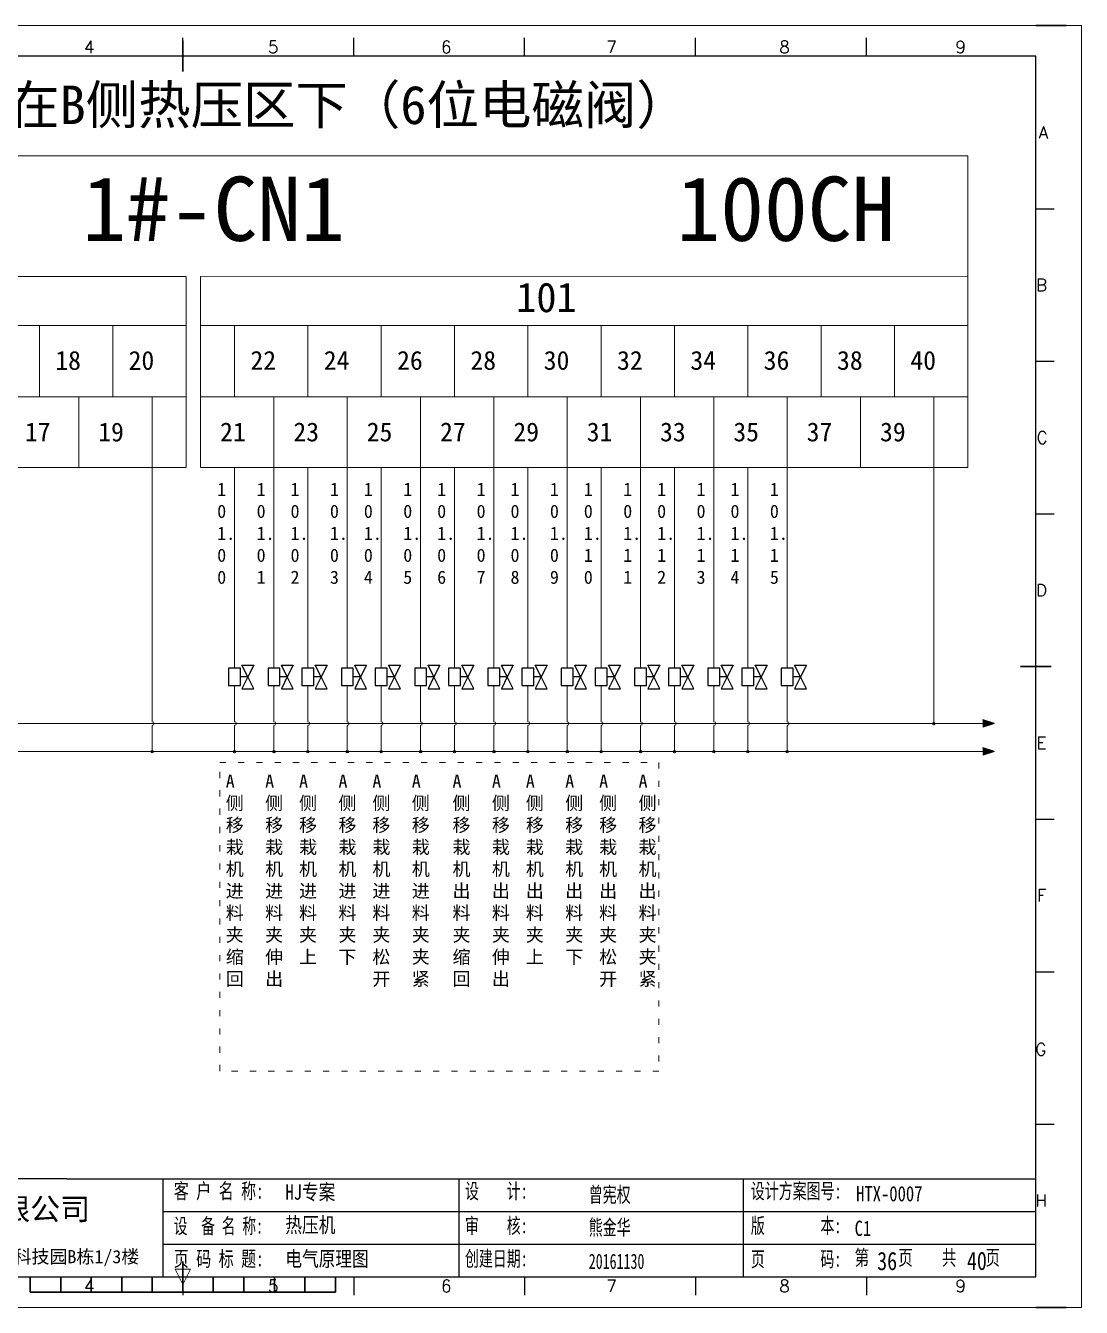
# Model space of a CAD drawing. Extents: x 35123 to 43919, y -4314 to -326.
# Drawn here: x 35721.2 to 35894.2, y -4313.9 to -4103.9 of the extents above; entities that cross this region are included whole.
import ezdxf
from ezdxf.enums import TextEntityAlignment as Align

# ---------------------------------------------------------------- set-up
doc = ezdxf.new("R2010")
doc.units = 0
doc.header["$MEASUREMENT"] = 0
doc.linetypes.add('2', pattern=[15, 1, -2, 1, -2, 1, -2, 1, -2, 1, -2])
for name, color, linetype in [('AE_BOR', 1, 'Continuous'), ('SYMS', 7, 'Continuous'), ('细实线层', 7, 'Continuous')]:
    doc.layers.add(name, color=color, linetype=linetype)
doc.styles.add('Standard0.67', font='', dxfattribs={"width": 0.67})
doc.styles.add('Standard_0.8', font='SimSun.ttf', dxfattribs={"width": 0.8})
doc.styles.add('WD', font='romans.shx', dxfattribs={"bigfont": 'gbcbig.shx'})
doc.styles.add('宋', font='SimSun.ttf', dxfattribs={"width": 0.7})
doc.styles.get('Standard0.67').set_extended_font_data('FangSong_GB2312')

# ---------------------------------------------------------------- blocks, each defined once
blk = doc.blocks.new('gb_a2_a')
for p, q in [((584, 410), (25, 410)), ((584, 10), (584, 410)), ((25, 10), (584, 10))]:
    blk.add_line(p, q)
at = {"layer": 'AE_BOR', "color": 1, "lineweight": 15}
for p, q in [((4.93, 420), (598.93, 420)), ((598.93, 420), (598.93, 0)), ((304.5, 7.5), (302, 12.5)), ((302, 12.5), (307, 12.5)), ((307, 12.5), (304.5, 7.5)), ((598.93, 0), (4.93, 0))]:
    blk.add_line(p, q, dxfattribs=at)
at = {"layer": 'AE_BOR', "lineweight": 30}
for p, q in [((594, 420), (584, 420)), ((594, 0), (584, 0))]:
    blk.add_line(p, q, dxfattribs=at)
at = {"layer": 'AE_BOR'}
for p, q in [((304.5, 410), (304.5, 416)), ((360.5, 410), (360.5, 416)), ((416.5, 410), (416.5, 416)), ((472.5, 410), (472.5, 416)), ((528.5, 410), (528.5, 416)), ((584, 360), (590, 360)), ((584, 310), (590, 310)), ((584, 260), (590, 260)), ((584, 160), (590, 160)), ((584, 110), (590, 110)), ((584, 60), (590, 60)), ((304.5, 10), (304.5, 4)), ((360.5, 10), (360.5, 4)), ((416.5, 10), (416.5, 4)), ((472.5, 10), (472.5, 4)), ((528.5, 10), (528.5, 4))]:
    blk.add_line(p, q, dxfattribs=at)
at = {"layer": 'AE_BOR', "color": 2, "lineweight": 30}
for p, q in [((304.5, 405), (304.5, 415)), ((579, 210), (589, 210)), ((304.5, 10), (304.5, 15)), ((304.5, 15), (304.5, 5)), ((254.5, 5), (254.5, 10)), ((264.5, 5), (264.5, 10)), ((274.5, 5), (274.5, 10)), ((284.5, 5), (284.5, 10)), ((294.5, 5), (294.5, 10)), ((304.5, 10), (304.5, 5)), ((314.5, 5), (314.5, 10)), ((324.5, 5), (324.5, 10)), ((334.5, 5), (334.5, 10)), ((344.5, 5), (344.5, 10)), ((354.5, 5), (354.5, 10)), ((254.5, 5), (354.5, 5))]:
    blk.add_line(p, q, dxfattribs=at)
at = {"layer": 'AE_BOR', "style": 'WD'}
for s, p in [('4', (273.82, 411)), ('5', (334.12, 411)), ('6', (390.81, 411)), ('7', (445.01, 411)), ('8', (501.67, 411)), ('9', (559.4, 411)), ('4', (273.82, 5)), ('5', (334.12, 5)), ('6', (390.81, 5)), ('7', (445.01, 5)), ('8', (501.67, 5)), ('9', (559.4, 5))]:
    blk.add_text(s, height=4, dxfattribs=at).set_placement(p, align=Align.CENTER)
for s, p in [('A', (588.05, 385)), ('B', (587.67, 335)), ('C', (587.86, 285)), ('D', (587.67, 235)), ('E', (587.48, 185)), ('F', (587.48, 135)), ('F', (587.48, 135)), ('G', (587.48, 84.56)), ('H', (587.67, 35))]:
    blk.add_text(s, height=4, dxfattribs=at).set_placement(p, align=Align.MIDDLE_RIGHT)
blk = doc.blocks.new('WDDOT')
blk.add_hatch(color=256).paths.add_polyline_path([(0.5, 0, 1), (-0.5, 0, 1)])
blk.add_circle((0, 0), 0.5)

msp = doc.modelspace()

# ---------------------------------------------------------------- hatches: boundary and pattern name
h = msp.add_hatch(color=256)
edge = h.paths.add_edge_path()
edge.add_arc((35870.034, -4218.226), 0.177, 0, 360)
for points in [[(35879.901, -4218.226), (35878.038, -4218.823), (35878.038, -4217.629)], [(35879.901, -4222.809), (35878.038, -4223.406), (35878.038, -4222.213)]]:
    msp.add_hatch(color=256).paths.add_polyline_path(points)
h = msp.add_hatch(color=256)
edge = h.paths.add_edge_path()
edge.add_arc((35741.964, -4222.818), 0.177, 0, 360)
h = msp.add_hatch(color=256)
edge = h.paths.add_edge_path()
edge.add_arc((35755.458, -4222.811), 0.177, 0, 360)
h = msp.add_hatch(color=256)
edge = h.paths.add_edge_path()
edge.add_arc((35761.915, -4222.811), 0.177, 0, 360)
h = msp.add_hatch(color=256)
edge = h.paths.add_edge_path()
edge.add_arc((35767.471, -4222.811), 0.177, 0, 360)
h = msp.add_hatch(color=256)
edge = h.paths.add_edge_path()
edge.add_arc((35773.928, -4222.811), 0.177, 0, 360)
h = msp.add_hatch(color=256)
edge = h.paths.add_edge_path()
edge.add_arc((35779.485, -4222.811), 0.177, 0, 360)
h = msp.add_hatch(color=256)
edge = h.paths.add_edge_path()
edge.add_arc((35785.941, -4222.811), 0.177, 0, 360)
h = msp.add_hatch(color=256)
edge = h.paths.add_edge_path()
edge.add_arc((35791.498, -4222.811), 0.177, 0, 360)
h = msp.add_hatch(color=256)
edge = h.paths.add_edge_path()
edge.add_arc((35797.954, -4222.811), 0.177, 0, 360)
h = msp.add_hatch(color=256)
edge = h.paths.add_edge_path()
edge.add_arc((35803.511, -4222.811), 0.177, 0, 360)
h = msp.add_hatch(color=256)
edge = h.paths.add_edge_path()
edge.add_arc((35809.968, -4222.811), 0.177, 0, 360)
h = msp.add_hatch(color=256)
edge = h.paths.add_edge_path()
edge.add_arc((35815.524, -4222.811), 0.177, 0, 360)
h = msp.add_hatch(color=256)
edge = h.paths.add_edge_path()
edge.add_arc((35821.981, -4222.811), 0.177, 0, 360)
h = msp.add_hatch(color=256)
edge = h.paths.add_edge_path()
edge.add_arc((35827.537, -4222.811), 0.177, 0, 360)
h = msp.add_hatch(color=256)
edge = h.paths.add_edge_path()
edge.add_arc((35833.994, -4222.811), 0.177, 0, 360)
h = msp.add_hatch(color=256)
edge = h.paths.add_edge_path()
edge.add_arc((35839.551, -4222.811), 0.177, 0, 360)
h = msp.add_hatch(color=256)
edge = h.paths.add_edge_path()
edge.add_arc((35846.007, -4222.811), 0.177, 0, 360)

# ---------------------------------------------------------------- linework, layer by layer
at = {"lineweight": 0}
for p, q in [((35875.58, -4125.222), (35621.807, -4125.204)), ((35875.593, -4176.263), (35875.58, -4125.222)), ((35747.506, -4153.005), (35621.805, -4153.005)), ((35723.48, -4164.686), (35723.48, -4153.005)), ((35735.493, -4164.686), (35735.493, -4153.005)), ((35747.506, -4164.686), (35747.506, -4153.005)), ((35749.916, -4152.987), (35875.587, -4152.985)), ((35755.458, -4164.679), (35755.458, -4152.999)), ((35767.471, -4164.679), (35767.471, -4152.999)), ((35779.485, -4164.679), (35779.485, -4152.999)), ((35791.498, -4164.679), (35791.498, -4152.999)), ((35803.511, -4164.679), (35803.511, -4152.999)), ((35815.524, -4164.679), (35815.524, -4152.999)), ((35827.537, -4164.679), (35827.537, -4152.999)), ((35839.551, -4164.679), (35839.551, -4152.999)), ((35851.564, -4164.679), (35851.564, -4152.999)), ((35863.577, -4164.679), (35863.577, -4152.999)), ((35621.818, -4164.686), (35747.506, -4164.686)), ((35729.937, -4176.245), (35729.937, -4164.686)), ((35741.95, -4176.245), (35741.95, -4164.686)), ((35749.902, -4164.679), (35875.59, -4164.679)), ((35749.902, -4164.679), (35755.458, -4164.679)), ((35761.915, -4176.238), (35761.915, -4164.679)), ((35773.928, -4176.238), (35773.928, -4164.679)), ((35785.941, -4176.238), (35785.941, -4164.679)), ((35797.954, -4176.238), (35797.954, -4164.679)), ((35809.968, -4176.238), (35809.968, -4164.679)), ((35821.981, -4176.238), (35821.981, -4164.679)), ((35833.994, -4176.238), (35833.994, -4164.679)), ((35846.007, -4176.238), (35846.007, -4164.679)), ((35858.02, -4176.238), (35858.02, -4164.679)), ((35870.034, -4176.238), (35870.034, -4164.679)), ((35621.818, -4176.245), (35747.506, -4176.245)), ((35741.964, -4176.245), (35741.964, -4217.924)), ((35749.916, -4176.245), (35875.593, -4176.263)), ((35755.458, -4176.238), (35755.458, -4209.153)), ((35755.458, -4176.238), (35755.458, -4209.153)), ((35761.915, -4176.238), (35761.915, -4209.153)), ((35761.915, -4176.238), (35761.915, -4209.153)), ((35767.471, -4176.238), (35767.471, -4209.153)), ((35767.471, -4176.238), (35767.471, -4209.153)), ((35773.928, -4176.238), (35773.928, -4209.153)), ((35773.928, -4176.238), (35773.928, -4209.153)), ((35779.485, -4176.238), (35779.485, -4209.153)), ((35779.485, -4176.238), (35779.485, -4209.153)), ((35785.941, -4176.238), (35785.941, -4209.153)), ((35785.941, -4176.238), (35785.941, -4209.153)), ((35791.498, -4176.238), (35791.498, -4209.153)), ((35791.498, -4176.238), (35791.498, -4209.153)), ((35797.954, -4176.238), (35797.954, -4209.153)), ((35797.954, -4176.238), (35797.954, -4209.153)), ((35803.511, -4176.238), (35803.511, -4209.153)), ((35803.511, -4176.238), (35803.511, -4209.153)), ((35809.968, -4176.238), (35809.968, -4209.153)), ((35809.968, -4176.238), (35809.968, -4209.153)), ((35815.524, -4176.238), (35815.524, -4209.153)), ((35815.524, -4176.238), (35815.524, -4209.153)), ((35821.981, -4176.238), (35821.981, -4209.153)), ((35821.981, -4176.238), (35821.981, -4209.153)), ((35827.537, -4176.238), (35827.537, -4209.153)), ((35827.537, -4176.238), (35827.537, -4209.153)), ((35833.994, -4176.238), (35833.994, -4209.153)), ((35833.994, -4176.238), (35833.994, -4209.153)), ((35839.551, -4176.238), (35839.551, -4209.153)), ((35839.551, -4176.238), (35839.551, -4209.153)), ((35846.007, -4176.238), (35846.007, -4209.153)), ((35846.007, -4176.238), (35846.007, -4209.153)), ((35870.034, -4176.245), (35870.034, -4218.226)), ((35755.458, -4211.997), (35755.458, -4217.917)), ((35761.915, -4211.997), (35761.915, -4217.917)), ((35767.471, -4211.997), (35767.471, -4217.917)), ((35773.928, -4211.997), (35773.928, -4217.917)), ((35779.485, -4211.997), (35779.485, -4217.917)), ((35785.941, -4211.997), (35785.941, -4217.917)), ((35791.498, -4211.997), (35791.498, -4217.917)), ((35797.954, -4211.997), (35797.954, -4217.917)), ((35803.511, -4211.997), (35803.511, -4217.917)), ((35809.968, -4211.997), (35809.968, -4217.917)), ((35815.524, -4211.997), (35815.524, -4217.917)), ((35821.981, -4211.997), (35821.981, -4217.917)), ((35827.537, -4211.997), (35827.537, -4217.917)), ((35833.994, -4211.997), (35833.994, -4217.917)), ((35839.551, -4211.997), (35839.551, -4217.917)), ((35846.007, -4211.997), (35846.007, -4217.917)), ((35623.557, -4218.226), (35879.901, -4218.226)), ((35741.964, -4218.529), (35741.964, -4222.809)), ((35755.458, -4218.522), (35755.458, -4222.803)), ((35761.915, -4218.522), (35761.915, -4222.803)), ((35767.471, -4218.522), (35767.471, -4222.803)), ((35773.928, -4218.522), (35773.928, -4222.803)), ((35779.485, -4218.522), (35779.485, -4222.803)), ((35785.941, -4218.522), (35785.941, -4222.803)), ((35791.498, -4218.522), (35791.498, -4222.803)), ((35797.954, -4218.522), (35797.954, -4222.803)), ((35803.511, -4218.522), (35803.511, -4222.803)), ((35809.968, -4218.522), (35809.968, -4222.803)), ((35815.524, -4218.522), (35815.524, -4222.803)), ((35821.981, -4218.522), (35821.981, -4222.803)), ((35827.537, -4218.522), (35827.537, -4222.803)), ((35833.994, -4218.522), (35833.994, -4222.803)), ((35839.551, -4218.522), (35839.551, -4222.803)), ((35846.007, -4218.522), (35846.007, -4222.803)), ((35623.557, -4222.809), (35879.901, -4222.809))]:
    msp.add_line(p, q, dxfattribs=at)
for p, q in [((35754.486, -4209.153), (35754.486, -4211.997)), ((35756.43, -4209.153), (35754.486, -4209.153)), ((35756.43, -4211.997), (35756.43, -4209.153)), ((35757.645, -4210.575), (35756.673, -4208.631)), ((35756.673, -4208.631), (35758.617, -4208.631)), ((35758.617, -4208.631), (35757.645, -4210.575)), ((35760.943, -4209.153), (35760.943, -4211.997)), ((35762.887, -4209.153), (35760.943, -4209.153)), ((35762.887, -4211.997), (35762.887, -4209.153)), ((35764.102, -4210.575), (35763.13, -4208.631)), ((35763.13, -4208.631), (35765.074, -4208.631)), ((35765.074, -4208.631), (35764.102, -4210.575)), ((35766.499, -4209.153), (35766.499, -4211.997)), ((35768.443, -4209.153), (35766.499, -4209.153)), ((35768.443, -4211.997), (35768.443, -4209.153)), ((35769.658, -4210.575), (35768.686, -4208.631)), ((35768.686, -4208.631), (35770.63, -4208.631)), ((35770.63, -4208.631), (35769.658, -4210.575)), ((35772.956, -4209.153), (35772.956, -4211.997)), ((35774.9, -4209.153), (35772.956, -4209.153)), ((35774.9, -4211.997), (35774.9, -4209.153)), ((35776.115, -4210.575), (35775.143, -4208.631)), ((35775.143, -4208.631), (35777.087, -4208.631)), ((35777.087, -4208.631), (35776.115, -4210.575)), ((35778.513, -4209.153), (35778.513, -4211.997)), ((35780.457, -4209.153), (35778.513, -4209.153)), ((35780.457, -4211.997), (35780.457, -4209.153)), ((35781.672, -4210.575), (35780.7, -4208.631)), ((35780.7, -4208.631), (35782.644, -4208.631)), ((35782.644, -4208.631), (35781.672, -4210.575)), ((35784.969, -4209.153), (35784.969, -4211.997)), ((35786.913, -4209.153), (35784.969, -4209.153)), ((35786.913, -4211.997), (35786.913, -4209.153)), ((35788.128, -4210.575), (35787.156, -4208.631)), ((35787.156, -4208.631), (35789.1, -4208.631)), ((35789.1, -4208.631), (35788.128, -4210.575)), ((35790.526, -4209.153), (35790.526, -4211.997)), ((35792.47, -4209.153), (35790.526, -4209.153)), ((35792.47, -4211.997), (35792.47, -4209.153)), ((35793.685, -4210.575), (35792.713, -4208.631)), ((35792.713, -4208.631), (35794.657, -4208.631)), ((35794.657, -4208.631), (35793.685, -4210.575)), ((35796.982, -4209.153), (35796.982, -4211.997)), ((35798.926, -4209.153), (35796.982, -4209.153)), ((35798.926, -4211.997), (35798.926, -4209.153)), ((35800.141, -4210.575), (35799.169, -4208.631)), ((35799.169, -4208.631), (35801.113, -4208.631)), ((35801.113, -4208.631), (35800.141, -4210.575)), ((35802.539, -4209.153), (35802.539, -4211.997)), ((35804.483, -4209.153), (35802.539, -4209.153)), ((35804.483, -4211.997), (35804.483, -4209.153)), ((35805.698, -4210.575), (35804.726, -4208.631)), ((35804.726, -4208.631), (35806.67, -4208.631)), ((35806.67, -4208.631), (35805.698, -4210.575)), ((35808.996, -4209.153), (35808.996, -4211.997)), ((35810.94, -4209.153), (35808.996, -4209.153)), ((35810.94, -4211.997), (35810.94, -4209.153)), ((35812.155, -4210.575), (35811.183, -4208.631)), ((35811.183, -4208.631), (35813.127, -4208.631)), ((35813.127, -4208.631), (35812.155, -4210.575)), ((35814.552, -4209.153), (35814.552, -4211.997)), ((35816.496, -4209.153), (35814.552, -4209.153)), ((35816.496, -4211.997), (35816.496, -4209.153)), ((35817.711, -4210.575), (35816.739, -4208.631)), ((35816.739, -4208.631), (35818.683, -4208.631)), ((35818.683, -4208.631), (35817.711, -4210.575)), ((35821.009, -4209.153), (35821.009, -4211.997)), ((35822.953, -4209.153), (35821.009, -4209.153)), ((35822.953, -4211.997), (35822.953, -4209.153)), ((35824.168, -4210.575), (35823.196, -4208.631)), ((35823.196, -4208.631), (35825.14, -4208.631)), ((35825.14, -4208.631), (35824.168, -4210.575)), ((35826.565, -4209.153), (35826.565, -4211.997)), ((35828.509, -4209.153), (35826.565, -4209.153)), ((35828.509, -4211.997), (35828.509, -4209.153)), ((35829.724, -4210.575), (35828.752, -4208.631)), ((35828.752, -4208.631), (35830.696, -4208.631)), ((35830.696, -4208.631), (35829.724, -4210.575)), ((35833.022, -4209.153), (35833.022, -4211.997)), ((35834.966, -4209.153), (35833.022, -4209.153)), ((35834.966, -4211.997), (35834.966, -4209.153)), ((35836.181, -4210.575), (35835.209, -4208.631)), ((35835.209, -4208.631), (35837.153, -4208.631)), ((35837.153, -4208.631), (35836.181, -4210.575)), ((35838.579, -4209.153), (35838.579, -4211.997)), ((35840.523, -4209.153), (35838.579, -4209.153)), ((35840.523, -4211.997), (35840.523, -4209.153)), ((35841.738, -4210.575), (35840.766, -4208.631)), ((35840.766, -4208.631), (35842.71, -4208.631)), ((35842.71, -4208.631), (35841.738, -4210.575)), ((35845.035, -4209.153), (35845.035, -4211.997)), ((35846.979, -4209.153), (35845.035, -4209.153)), ((35846.979, -4211.997), (35846.979, -4209.153)), ((35848.194, -4210.575), (35847.222, -4208.631)), ((35847.222, -4208.631), (35849.166, -4208.631)), ((35849.166, -4208.631), (35848.194, -4210.575)), ((35754.486, -4211.997), (35756.43, -4211.997)), ((35756.916, -4210.575), (35756.43, -4210.575)), ((35757.645, -4210.575), (35756.673, -4212.519)), ((35756.673, -4212.519), (35758.617, -4212.519)), ((35757.645, -4210.575), (35756.916, -4210.575)), ((35758.617, -4212.519), (35757.645, -4210.575)), ((35760.943, -4211.997), (35762.887, -4211.997)), ((35763.373, -4210.575), (35762.887, -4210.575)), ((35764.102, -4210.575), (35763.13, -4212.519)), ((35763.13, -4212.519), (35765.074, -4212.519)), ((35764.102, -4210.575), (35763.373, -4210.575)), ((35765.074, -4212.519), (35764.102, -4210.575)), ((35766.499, -4211.997), (35768.443, -4211.997)), ((35768.929, -4210.575), (35768.443, -4210.575)), ((35769.658, -4210.575), (35768.686, -4212.519)), ((35768.686, -4212.519), (35770.63, -4212.519)), ((35769.658, -4210.575), (35768.929, -4210.575)), ((35770.63, -4212.519), (35769.658, -4210.575)), ((35772.956, -4211.997), (35774.9, -4211.997)), ((35775.386, -4210.575), (35774.9, -4210.575)), ((35776.115, -4210.575), (35775.143, -4212.519)), ((35775.143, -4212.519), (35777.087, -4212.519)), ((35776.115, -4210.575), (35775.386, -4210.575)), ((35777.087, -4212.519), (35776.115, -4210.575)), ((35778.513, -4211.997), (35780.457, -4211.997)), ((35780.943, -4210.575), (35780.457, -4210.575)), ((35781.672, -4210.575), (35780.7, -4212.519)), ((35780.7, -4212.519), (35782.644, -4212.519)), ((35781.672, -4210.575), (35780.943, -4210.575)), ((35782.644, -4212.519), (35781.672, -4210.575)), ((35784.969, -4211.997), (35786.913, -4211.997)), ((35787.399, -4210.575), (35786.913, -4210.575)), ((35788.128, -4210.575), (35787.156, -4212.519)), ((35787.156, -4212.519), (35789.1, -4212.519)), ((35788.128, -4210.575), (35787.399, -4210.575)), ((35789.1, -4212.519), (35788.128, -4210.575)), ((35790.526, -4211.997), (35792.47, -4211.997)), ((35792.956, -4210.575), (35792.47, -4210.575)), ((35793.685, -4210.575), (35792.713, -4212.519)), ((35792.713, -4212.519), (35794.657, -4212.519)), ((35793.685, -4210.575), (35792.956, -4210.575)), ((35794.657, -4212.519), (35793.685, -4210.575)), ((35796.982, -4211.997), (35798.926, -4211.997)), ((35799.412, -4210.575), (35798.926, -4210.575)), ((35800.141, -4210.575), (35799.169, -4212.519)), ((35799.169, -4212.519), (35801.113, -4212.519)), ((35800.141, -4210.575), (35799.412, -4210.575)), ((35801.113, -4212.519), (35800.141, -4210.575)), ((35802.539, -4211.997), (35804.483, -4211.997)), ((35804.969, -4210.575), (35804.483, -4210.575)), ((35805.698, -4210.575), (35804.726, -4212.519)), ((35804.726, -4212.519), (35806.67, -4212.519)), ((35805.698, -4210.575), (35804.969, -4210.575)), ((35806.67, -4212.519), (35805.698, -4210.575)), ((35808.996, -4211.997), (35810.94, -4211.997)), ((35811.426, -4210.575), (35810.94, -4210.575)), ((35812.155, -4210.575), (35811.183, -4212.519)), ((35811.183, -4212.519), (35813.127, -4212.519)), ((35812.155, -4210.575), (35811.426, -4210.575)), ((35813.127, -4212.519), (35812.155, -4210.575)), ((35814.552, -4211.997), (35816.496, -4211.997)), ((35816.982, -4210.575), (35816.496, -4210.575)), ((35817.711, -4210.575), (35816.739, -4212.519)), ((35816.739, -4212.519), (35818.683, -4212.519)), ((35817.711, -4210.575), (35816.982, -4210.575)), ((35818.683, -4212.519), (35817.711, -4210.575)), ((35821.009, -4211.997), (35822.953, -4211.997)), ((35823.439, -4210.575), (35822.953, -4210.575)), ((35824.168, -4210.575), (35823.196, -4212.519)), ((35823.196, -4212.519), (35825.14, -4212.519)), ((35824.168, -4210.575), (35823.439, -4210.575)), ((35825.14, -4212.519), (35824.168, -4210.575)), ((35826.565, -4211.997), (35828.509, -4211.997)), ((35828.995, -4210.575), (35828.509, -4210.575)), ((35829.724, -4210.575), (35828.752, -4212.519)), ((35828.752, -4212.519), (35830.696, -4212.519)), ((35829.724, -4210.575), (35828.995, -4210.575)), ((35830.696, -4212.519), (35829.724, -4210.575)), ((35833.022, -4211.997), (35834.966, -4211.997)), ((35835.452, -4210.575), (35834.966, -4210.575)), ((35836.181, -4210.575), (35835.209, -4212.519)), ((35835.209, -4212.519), (35837.153, -4212.519)), ((35836.181, -4210.575), (35835.452, -4210.575)), ((35837.153, -4212.519), (35836.181, -4210.575)), ((35838.579, -4211.997), (35840.523, -4211.997)), ((35841.009, -4210.575), (35840.523, -4210.575)), ((35841.738, -4210.575), (35840.766, -4212.519)), ((35840.766, -4212.519), (35842.71, -4212.519)), ((35841.738, -4210.575), (35841.009, -4210.575)), ((35842.71, -4212.519), (35841.738, -4210.575)), ((35845.035, -4211.997), (35846.979, -4211.997)), ((35847.465, -4210.575), (35846.979, -4210.575)), ((35848.194, -4210.575), (35847.222, -4212.519)), ((35847.222, -4212.519), (35849.166, -4212.519)), ((35848.194, -4210.575), (35847.465, -4210.575)), ((35849.166, -4212.519), (35848.194, -4210.575)), ((35879.901, -4218.226), (35878.038, -4217.629)), ((35879.901, -4218.226), (35878.038, -4218.823)), ((35879.901, -4222.809), (35878.038, -4222.213)), ((35879.901, -4222.809), (35878.038, -4223.406)), ((35743.697, -4298.146), (35787.949, -4298.146)), ((35787.949, -4298.146), (35856.734, -4298.146)), ((35856.734, -4298.146), (35886.732, -4298.146)), ((35743.697, -4303.508), (35787.949, -4303.508)), ((35787.949, -4303.508), (35856.734, -4303.508)), ((35856.734, -4303.508), (35886.732, -4303.508)), ((35727.999, -4308.87), (35787.949, -4308.87)), ((35787.949, -4308.87), (35856.734, -4308.87))]:
    msp.add_line(p, q)
at = {"linetype": '2', "lineweight": 0}
for p, q in [((35753.034, -4224.594), (35824.98, -4224.594)), ((35753.034, -4275.153), (35753.034, -4224.594)), ((35824.98, -4224.594), (35824.98, -4275.153)), ((35824.98, -4275.153), (35753.034, -4275.153))]:
    msp.add_line(p, q, dxfattribs=at)
at = {"ltscale": 2}
for p, q in [((35727.999, -4292.785), (35607.232, -4292.785)), ((35727.999, -4292.785), (35886.732, -4292.785)), ((35743.697, -4292.785), (35743.697, -4308.87)), ((35792.263, -4308.87), (35792.263, -4292.785)), ((35838.843, -4308.87), (35838.843, -4292.785)), ((35856.734, -4308.87), (35886.732, -4308.87))]:
    msp.add_line(p, q, dxfattribs=at)
at = {"lineweight": 9, "ltscale": 0.1}
for p, q in [((35698.537, -4308.87), (35727.999, -4308.87)), ((35726.641, -4308.87), (35726.641, -4308.87)), ((35726.641, -4308.87), (35726.641, -4308.87))]:
    msp.add_line(p, q, dxfattribs=at)
for centre in [(35870.034, -4218.226), (35741.964, -4222.818), (35755.458, -4222.811), (35761.915, -4222.811), (35767.471, -4222.811), (35773.928, -4222.811), (35779.485, -4222.811), (35785.941, -4222.811), (35791.498, -4222.811), (35797.954, -4222.811), (35803.511, -4222.811), (35809.968, -4222.811), (35815.524, -4222.811), (35821.981, -4222.811), (35827.537, -4222.811), (35833.994, -4222.811), (35839.551, -4222.811), (35846.007, -4222.811)]:
    msp.add_circle(centre, 0.177)
at = {"lineweight": 0}
for centre in [(35741.964, -4218.226), (35755.458, -4218.22), (35761.915, -4218.22), (35767.471, -4218.22), (35773.928, -4218.22), (35779.485, -4218.22), (35785.941, -4218.22), (35791.498, -4218.22), (35797.954, -4218.22), (35803.511, -4218.22), (35809.968, -4218.22), (35815.524, -4218.22), (35821.981, -4218.22), (35827.537, -4218.22), (35833.994, -4218.22), (35839.551, -4218.22), (35846.007, -4218.22)]:
    msp.add_arc(centre, 0.302, 270, 90, dxfattribs=at)
at = {"layer": '细实线层', "lineweight": 0}
for p, q in [((35736.751, -4144.967), (35621.811, -4144.991)), ((35736.751, -4144.967), (35742.29, -4144.967)), ((35747.506, -4144.967), (35742.29, -4144.967)), ((35747.506, -4153.005), (35747.506, -4144.967)), ((35875.585, -4144.935), (35749.902, -4144.961)), ((35749.902, -4176.238), (35749.902, -4144.961)), ((35747.506, -4164.686), (35747.506, -4176.245))]:
    msp.add_line(p, q, dxfattribs=at)

# ---------------------------------------------------------------- block references
at = {"xscale": 0.5, "yscale": 0.5, "zscale": 0.5}
msp.add_blockref('gb_a2_a', (35594.732, -4313.87), dxfattribs=at)
msp.add_blockref('gb_a2_a', (35594.732, -4313.87), dxfattribs=at)
at = {"layer": 'SYMS', "lineweight": -3, "xscale": 0.2249999999999091, "yscale": 0.2250000000000227, "zscale": 0.225}
for p in [(35870.034, -4218.226), (35870.034, -4218.226), (35741.964, -4222.818), (35741.964, -4222.818), (35755.458, -4222.811), (35755.458, -4222.811), (35761.915, -4222.811), (35761.915, -4222.811), (35767.471, -4222.811), (35767.471, -4222.811), (35773.928, -4222.811), (35773.928, -4222.811), (35779.485, -4222.811), (35779.485, -4222.811), (35785.941, -4222.811), (35785.941, -4222.811), (35791.498, -4222.811), (35791.498, -4222.811), (35797.954, -4222.811), (35797.954, -4222.811), (35803.511, -4222.811), (35803.511, -4222.811), (35809.968, -4222.811), (35809.968, -4222.811), (35815.524, -4222.811), (35815.524, -4222.811), (35821.981, -4222.811), (35821.981, -4222.811), (35827.537, -4222.811), (35827.537, -4222.811), (35833.994, -4222.811), (35833.994, -4222.811), (35839.551, -4222.811), (35839.551, -4222.811), (35846.007, -4222.811), (35846.007, -4222.811)]:
    msp.add_blockref('WDDOT', p, dxfattribs=at)

# ---------------------------------------------------------------- texts
at = {"lineweight": 0, "attachment_point": 1}
for s, insert, char_height, width in [('{\\fSimSun|b0|i0|c134|p2;安装在B侧热压区下（6位电磁阀）}', (35701.007, -4113.694), 6.3, 169.66201), ('{\\fSimSun|b0|i0|c134|p2;1#-CN1  }', (35730.53, -4128.605), 10.53, 52.20126), ('{\\fSimSun|b0|i0|c134|p2;100CH  }', (35827.874, -4128.605), 10.53, 52.20126), ('{\\fSimSun|b0|i0|c134|p2;101}', (35801.597, -4145.952), 4.86, 21.99547), ('{\\fSimSun|b0|i0|c134|p2;18}', (35726.081, -4157.168), 3.09582, 6.79376), ('{\\fSimSun|b0|i0|c134|p2;20}', (35738.094, -4157.168), 3.09582, 6.79376), ('{\\fSimSun|b0|i0|c134|p2;22}', (35758.059, -4157.162), 3.09582, 6.79376), ('{\\fSimSun|b0|i0|c134|p2;24}', (35770.072, -4157.162), 3.09582, 6.79376), ('{\\fSimSun|b0|i0|c134|p2;26}', (35782.086, -4157.162), 3.09582, 6.79376), ('{\\fSimSun|b0|i0|c134|p2;28}', (35794.099, -4157.162), 3.09582, 6.79376), ('{\\fSimSun|b0|i0|c134|p2;30}', (35806.112, -4157.162), 3.09582, 6.79376), ('{\\fSimSun|b0|i0|c134|p2;32}', (35818.125, -4157.162), 3.09582, 6.79376), ('{\\fSimSun|b0|i0|c134|p2;34}', (35830.138, -4157.162), 3.09582, 6.79376), ('{\\fSimSun|b0|i0|c134|p2;36}', (35842.152, -4157.162), 3.09582, 6.79376), ('{\\fSimSun|b0|i0|c134|p2;38}', (35854.165, -4157.162), 3.09582, 6.79376), ('{\\fSimSun|b0|i0|c134|p2;40}', (35866.178, -4157.162), 3.09582, 6.79376), ('{\\fSimSun|b0|i0|c134|p2;17}', (35721.105, -4168.893), 3.09582, 6.79376), ('{\\fSimSun|b0|i0|c134|p2;19}', (35733.119, -4168.893), 3.09582, 6.79376), ('{\\fSimSun|b0|i0|c134|p2;21}', (35753.083, -4168.887), 3.09582, 6.79376), ('{\\fSimSun|b0|i0|c134|p2;23}', (35765.097, -4168.887), 3.09582, 6.79376), ('{\\fSimSun|b0|i0|c134|p2;25}', (35777.11, -4168.887), 3.09582, 6.79376), ('{\\fSimSun|b0|i0|c134|p2;27}', (35789.123, -4168.887), 3.09582, 6.79376), ('{\\fSimSun|b0|i0|c134|p2;29}', (35801.136, -4168.887), 3.09582, 6.79376), ('{\\fSimSun|b0|i0|c134|p2;31}', (35813.149, -4168.887), 3.09582, 6.79376), ('{\\fSimSun|b0|i0|c134|p2;33}', (35825.163, -4168.887), 3.09582, 6.79376), ('{\\fSimSun|b0|i0|c134|p2;35}', (35837.176, -4168.887), 3.09582, 6.79376), ('{\\fSimSun|b0|i0|c134|p2;37}', (35849.189, -4168.887), 3.09582, 6.79376), ('{\\fSimSun|b0|i0|c134|p2;39}', (35861.202, -4168.887), 3.09582, 6.79376), ('{\\f@SimHei|b0|i0|c134|p49;1\\P0\\P1.\\P0\\P0}', (35752.618, -4178.761), 2.16, 3.85255), ('{\\f@SimHei|b0|i0|c134|p49;1\\P0\\P1.\\P0\\P1}', (35759.075, -4178.761), 2.16, 3.85255), ('{\\f@SimHei|b0|i0|c134|p49;1\\P0\\P1.\\P0\\P2}', (35764.631, -4178.761), 2.16, 3.85255), ('{\\f@SimHei|b0|i0|c134|p49;1\\P0\\P1.\\P0\\P3}', (35771.088, -4178.761), 2.16, 3.85255), ('{\\f@SimHei|b0|i0|c134|p49;1\\P0\\P1.\\P0\\P4}', (35776.645, -4178.761), 2.16, 3.85255), ('{\\f@SimHei|b0|i0|c134|p49;1\\P0\\P1.\\P0\\P5}', (35783.101, -4178.761), 2.16, 3.85255), ('{\\f@SimHei|b0|i0|c134|p49;1\\P0\\P1.\\P0\\P6}', (35788.658, -4178.761), 2.16, 3.85255), ('{\\f@SimHei|b0|i0|c134|p49;1\\P0\\P1.\\P0\\P7}', (35795.114, -4178.761), 2.16, 3.85255), ('{\\f@SimHei|b0|i0|c134|p49;1\\P0\\P1.\\P0\\P8}', (35800.671, -4178.761), 2.16, 3.85255), ('{\\f@SimHei|b0|i0|c134|p49;1\\P0\\P1.\\P0\\P9}', (35807.128, -4178.761), 2.16, 3.85255), ('{\\f@SimHei|b0|i0|c134|p49;1\\P0\\P1.\\P1\\P0}', (35812.684, -4178.761), 2.16, 3.85255), ('{\\f@SimHei|b0|i0|c134|p49;1\\P0\\P1.\\P1\\P1}', (35819.141, -4178.761), 2.16, 3.85255), ('{\\f@SimHei|b0|i0|c134|p49;1\\P0\\P1.\\P1\\P2}', (35824.697, -4178.761), 2.16, 3.85255), ('{\\f@SimHei|b0|i0|c134|p49;1\\P0\\P1.\\P1\\P3}', (35831.154, -4178.761), 2.16, 3.85255), ('{\\f@SimHei|b0|i0|c134|p49;1\\P0\\P1.\\P1\\P4}', (35836.711, -4178.761), 2.16, 3.85255), ('{\\f@SimHei|b0|i0|c134|p49;1\\P0\\P1.\\P1\\P5}', (35843.167, -4178.761), 2.16, 3.85255), ('{\\fSimSun|b0|i0|c134|p2;A侧移栽机进料夹缩回}', (35754.017, -4226.565), 2.16, 3.85255), ('{\\fSimSun|b0|i0|c134|p2;A侧移栽机进料夹伸出}', (35760.474, -4226.565), 2.16, 3.85255), ('{\\fSimSun|b0|i0|c134|p2;A侧移栽机进料夹上}', (35766.031, -4226.565), 2.16, 3.85255), ('{\\fSimSun|b0|i0|c134|p2;A侧移栽机进料夹下}', (35772.487, -4226.565), 2.16, 3.85255), ('{\\fSimSun|b0|i0|c134|p2;A侧移栽机进料夹松开}', (35778.044, -4226.565), 2.16, 3.85255), ('{\\fSimSun|b0|i0|c134|p2;A侧移栽机进料夹夹紧}', (35784.5, -4226.565), 2.16, 3.85255), ('{\\fSimSun|b0|i0|c134|p2;A侧移栽机出料夹缩回}', (35791.17, -4226.565), 2.16, 3.85255), ('{\\fSimSun|b0|i0|c134|p2;A侧移栽机出料夹伸出}', (35797.626, -4226.565), 2.16, 3.85255), ('{\\fSimSun|b0|i0|c134|p2;A侧移栽机出料夹上}', (35803.183, -4226.565), 2.16, 3.85255), ('{\\fSimSun|b0|i0|c134|p2;A侧移栽机出料夹下}', (35809.639, -4226.565), 2.16, 3.85255), ('{\\fSimSun|b0|i0|c134|p2;A侧移栽机出料夹松开}', (35815.196, -4226.565), 2.16, 3.85255), ('{\\fSimSun|b0|i0|c134|p2;A侧移栽机出料夹夹紧}', (35821.653, -4226.565), 2.16, 3.85255)]:
    msp.add_mtext(s, dxfattribs=dict(at, insert=insert, char_height=char_height, width=width))
at = {"ltscale": 2, "attachment_point": 1}
for s, insert, char_height, width, style in [('{\\fSimSun|b0|i0|c134|p2;\\W0.72;客 户 名 称:}', (35745.501, -4293.553), 2.5, 16.24768, 'Standard0.67'), ('HJ专案', (35763.788, -4293.727), 2.5, 33.90777, 'Standard_0.8'), ('{\\fSimSun|b0|i0|c134|p2;设    计:}', (35793.215, -4293.553), 2.5, 12.03121, 'Standard0.67'), ('{\\fSimSun|b0|i0|c134|p2;曾宪权}', (35813.492, -4294.155), 2.5, 12.03121, 'Standard0.67'), ('{\\fSimSun|b0|i0|c134|p2;设计方案图号:}', (35840.048, -4293.553), 2.5, 15.1644, 'Standard0.67'), ('{\\f@SimSun|b0|i0|c134|p2;HTX-0007}', (35857.287, -4293.994), 2.5, 33.90777, 'Standard_0.8'), ('{\\fSimSun|b0|i0|c134|p2;\\W0.66;设  备 名 称:}', (35745.501, -4299.282), 2.5, 15.12342, 'Standard0.67'), ('{\\fSimSun|b0|i0|c134|p2;热压机}', (35763.788, -4299.115), 2.5, 33.90777, 'Standard_0.8'), ('{\\fSimSun|b0|i0|c134|p2;审    核:}', (35793.215, -4299.227), 2.5, 12.03121, 'Standard0.67'), ('{\\fSimSun|b0|i0|c134|p2;熊金华}', (35813.492, -4299.517), 2.5, 12.03121, 'Standard0.67'), ('{\\fSimSun|b0|i0|c134|p2;版        本:}', (35840.048, -4299.227), 2.5, 16.84978, 'Standard0.67'), ('C1', (35857.047, -4299.667), 2.5, 5.97175, 'Standard_0.8'), ('{\\fSimSun|b0|i0|c134|p2;\\W0.72;页 码 标 题:}', (35745.501, -4304.65), 2.5, 15.12342, 'Standard0.67'), ('{\\fSimSun|b0|i0|c134|p2;电气原理图}', (35763.788, -4304.663), 2.5, 33.90777, 'Standard_0.8'), ('{\\fSimSun|b0|i0|c134|p2;创建日期:}', (35793.215, -4304.634), 2.5, 12.03121, 'Standard0.67'), ('{\\fSimSun|b0|i0|c134|p2;页        码:}', (35840.048, -4304.713), 2.5, 15.72579, 'Standard0.67'), ('第    页    共    页', (35857.045, -4304.468), 2.5, 33.90777, '宋'), ('36', (35860.746, -4304.773), 3, 3.76639, 'Standard_0.8'), ('40', (35875.451, -4304.748), 3, 3.76639, 'Standard_0.8'), ('{\\fSimSun|b0|i0|c134|p2;20161130}', (35813.492, -4305.075), 2.5, 12.03121, 'Standard0.67')]:
    msp.add_mtext(s, dxfattribs=dict(at, insert=insert, char_height=char_height, width=width, style=style))
at = {"attachment_point": 7}
for s, insert, char_height, width in [('{\\fSimSun|b0|i0|c134|p2;深圳市卓誉自动化科技有限公司}', (35663.053, -4299.958), 3.6, 80.67766), ('{\\fSimSun|b0|i0|c134|p2;地址：深圳市龙华区大浪华宁路52号恒昌荣(星辉)科技园B栋1/3楼}', (35654.44, -4307.218), 2.16, 89.25675)]:
    msp.add_mtext(s, dxfattribs=dict(at, insert=insert, char_height=char_height, width=width))

doc.saveas('drawing.dxf')
